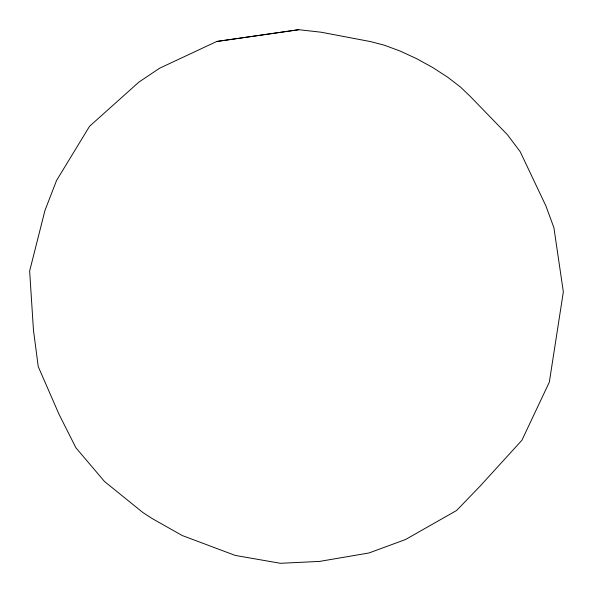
<?xml version="1.0" encoding="UTF-8"?>
<svg xmlns="http://www.w3.org/2000/svg" width="593" height="593" viewBox="0 0 593 593"><rect width="100%" height="100%" fill="white"/><g stroke="black" fill="none" stroke-linecap="round" stroke-linejoin="round"><path stroke-width="0.89" d="M216.741 41.48L159.576 68.232L138.881 82.108L89.55 126.294L56.557 180.48L44.972 210.411L29.65 271.008L33.467 330.271L38.248 366.644L59.07 414.374L75.874 447.73L104.516 481.509L142.995 512.611L151.964 518.423L182.192 535.516L235.258 555.426L280.437 563.298L319.612 561.401L368.987 552.972L405.486 539.534L456.566 510.521L480.204 486.023L521.899 440.28L549.333 382.122L563.35 291.889L553.914 227.742L545.945 206.023L520.194 151.712L507.534 134.848L470.434 96.585L460.509 87.075L447.656 77.186L432.705 67.52L416.545 58.633L400.149 51.057L384.479 45.246L370.484 41.584L321.161 32.215L298.753 29.702L216.741 41.48L298.753 29.702"/></g></svg>
